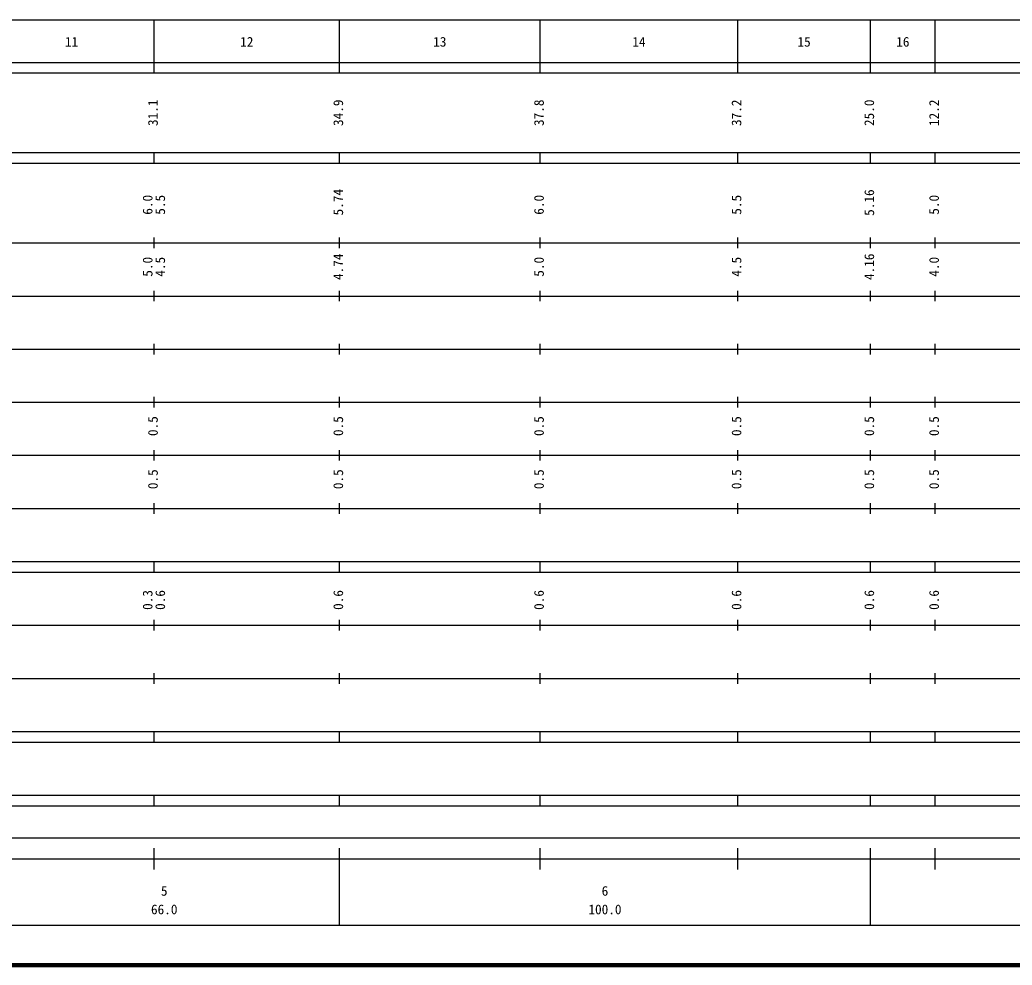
# Model space of a CAD drawing. Units: millimetres, scale not verified. Extents: x 40000 to 680000, y 20000 to 380000.
# Drawn here: x 307810 to 494681, y 20000 to 198000 of the extents above; entities that cross this region are included whole.
import ezdxf
from ezdxf.enums import TextEntityAlignment as Align

# ---------------------------------------------------------------- set-up
doc = ezdxf.new("R2010")
doc.units = ezdxf.units.MM
doc.header["$LTSCALE"] = 1000
doc.layers.add('M-TTL', color=2, linetype='Continuous', lineweight=140)
doc.layers.add('M-TTL-BAND', color=7, linetype='Continuous', lineweight=25)
doc.styles.add('ＭＳ ゴシック', font='')
doc.styles.get('ＭＳ ゴシック').set_extended_font_data('MS Gothic')

msp = doc.modelspace()

# ---------------------------------------------------------------- linework, layer by layer
at = {"layer": 'M-TTL'}
msp.add_line((40000, 20000), (680000, 20000), dxfattribs=at)
at = {"layer": 'M-TTL-BAND'}
for p, q in [((68000, 198000), (579000, 198000)), ((333100, 188000), (333100, 198000)), ((368000, 188000), (368000, 198000)), ((405800, 188000), (405800, 198000)), ((443000, 188000), (443000, 198000)), ((468000, 188000), (468000, 198000)), ((480200, 188000), (480200, 198000)), ((40000, 190000), (579000, 190000)), ((40000, 188000), (579000, 188000)), ((40000, 173000), (579000, 173000)), ((333100, 171000), (333100, 173000)), ((368000, 171000), (368000, 173000)), ((405800, 171000), (405800, 173000)), ((443000, 171000), (443000, 173000)), ((468000, 171000), (468000, 173000)), ((480200, 171000), (480200, 173000)), ((40000, 171000), (579000, 171000)), ((333100, 155000), (333100, 157000)), ((368000, 155000), (368000, 157000)), ((405800, 155000), (405800, 157000)), ((443000, 155000), (443000, 157000)), ((468000, 155000), (468000, 157000)), ((480200, 155000), (480200, 157000)), ((40000, 156000), (579000, 156000)), ((46000, 146000), (579000, 146000)), ((333100, 145000), (333100, 147000)), ((368000, 145000), (368000, 147000)), ((405800, 145000), (405800, 147000)), ((443000, 145000), (443000, 147000)), ((468000, 145000), (468000, 147000)), ((480200, 145000), (480200, 147000)), ((333100, 135000), (333100, 137000)), ((368000, 135000), (368000, 137000)), ((405800, 135000), (405800, 137000)), ((443000, 135000), (443000, 137000)), ((468000, 135000), (468000, 137000)), ((480200, 135000), (480200, 137000)), ((52000, 136000), (579000, 136000)), ((46000, 126000), (579000, 126000)), ((333100, 125000), (333100, 127000)), ((368000, 125000), (368000, 127000)), ((405800, 125000), (405800, 127000)), ((443000, 125000), (443000, 127000)), ((468000, 125000), (468000, 127000)), ((480200, 125000), (480200, 127000)), ((52000, 116000), (579000, 116000)), ((333100, 115000), (333100, 117000)), ((368000, 115000), (368000, 117000)), ((405800, 115000), (405800, 117000)), ((443000, 115000), (443000, 117000)), ((468000, 115000), (468000, 117000)), ((480200, 115000), (480200, 117000)), ((333100, 105000), (333100, 107000)), ((368000, 105000), (368000, 107000)), ((405800, 105000), (405800, 107000)), ((443000, 105000), (443000, 107000)), ((468000, 105000), (468000, 107000)), ((480200, 105000), (480200, 107000)), ((46000, 106000), (579000, 106000)), ((40000, 96000), (579000, 96000)), ((333100, 94000), (333100, 96000)), ((368000, 94000), (368000, 96000)), ((405800, 94000), (405800, 96000)), ((443000, 94000), (443000, 96000)), ((468000, 94000), (468000, 96000)), ((480200, 94000), (480200, 96000)), ((40000, 94000), (579000, 94000)), ((333100, 83000), (333100, 85000)), ((368000, 83000), (368000, 85000)), ((405800, 83000), (405800, 85000)), ((443000, 83000), (443000, 85000)), ((468000, 83000), (468000, 85000)), ((480200, 83000), (480200, 85000)), ((49000, 84000), (579000, 84000)), ((333100, 73000), (333100, 75000)), ((368000, 73000), (368000, 75000)), ((405800, 73000), (405800, 75000)), ((443000, 73000), (443000, 75000)), ((468000, 73000), (468000, 75000)), ((480200, 73000), (480200, 75000)), ((40000, 74000), (579000, 74000)), ((40000, 64000), (579000, 64000)), ((333100, 62000), (333100, 64000)), ((368000, 62000), (368000, 64000)), ((405800, 62000), (405800, 64000)), ((443000, 62000), (443000, 64000)), ((468000, 62000), (468000, 64000)), ((480200, 62000), (480200, 64000)), ((40000, 62000), (579000, 62000)), ((40000, 52000), (579000, 52000)), ((333100, 50000), (333100, 52000)), ((368000, 50000), (368000, 52000)), ((405800, 50000), (405800, 52000)), ((443000, 50000), (443000, 52000)), ((468000, 50000), (468000, 52000)), ((480200, 50000), (480200, 52000)), ((40000, 50000), (579000, 50000)), ((71000, 44000), (565000, 44000)), ((333100, 38000), (333100, 42000)), ((368000, 27500), (368000, 42000)), ((405800, 38000), (405800, 42000)), ((443000, 38000), (443000, 42000)), ((468000, 27500), (468000, 42000)), ((480200, 38000), (480200, 42000)), ((40000, 40000), (579000, 40000)), ((68000, 27500), (579000, 27500))]:
    msp.add_line(p, q, dxfattribs=at)

# ---------------------------------------------------------------- texts
at = {"layer": 'M-TTL-BAND', "style": 'ＭＳ ゴシック'}
for s, p in [('11', (317550, 192405)), ('12', (350550, 192405)), ('13', (386900, 192405)), ('14', (424400, 192405)), ('15', (455500, 192405)), ('16', (474100, 192405)), ('5', (335000, 32523)), ('6', (418000, 32523)), ('66.0', (335000, 29033)), ('100.0', (418000, 29033))]:
    msp.add_text(s, height=1833, dxfattribs=at).set_placement(p, align=Align.BOTTOM_CENTER)
for s, p in [('31.1', (334332, 180500)), ('34.9', (369232, 180500)), ('37.8', (407032, 180500)), ('37.2', (444232, 180500)), ('25.0', (469232, 180500)), ('12.2', (481432, 180500)), ('6.0', (333332, 163174)), ('5.5', (335702, 163174)), ('5.74', (369232, 163665)), ('6.0', (407032, 163174)), ('5.5', (444232, 163174)), ('5.16', (469232, 163585)), ('5.0', (481432, 163174)), ('5.0', (333332, 151500)), ('4.74', (369232, 151500)), ('5.0', (407032, 151500)), ('4.16', (469232, 151500)), ('4.0', (481432, 151500)), ('4.5', (335702, 151500)), ('4.5', (444232, 151500)), ('0.5', (334332, 121500)), ('0.5', (369232, 121500)), ('0.5', (407032, 121500)), ('0.5', (444232, 121500)), ('0.5', (469232, 121500)), ('0.5', (481432, 121500)), ('0.5', (334332, 111500)), ('0.5', (369232, 111500)), ('0.5', (407032, 111500)), ('0.5', (444232, 111500)), ('0.5', (469232, 111500)), ('0.5', (481432, 111500)), ('0.3', (333332, 88764)), ('0.6', (335702, 88764)), ('0.6', (369232, 88764)), ('0.6', (407032, 88764)), ('0.6', (444232, 88764)), ('0.6', (469232, 88764)), ('0.6', (481432, 88764))]:
    msp.add_text(s, height=1833, rotation=90, dxfattribs=at).set_placement(p, align=Align.BOTTOM_CENTER)

doc.saveas('drawing.dxf')
